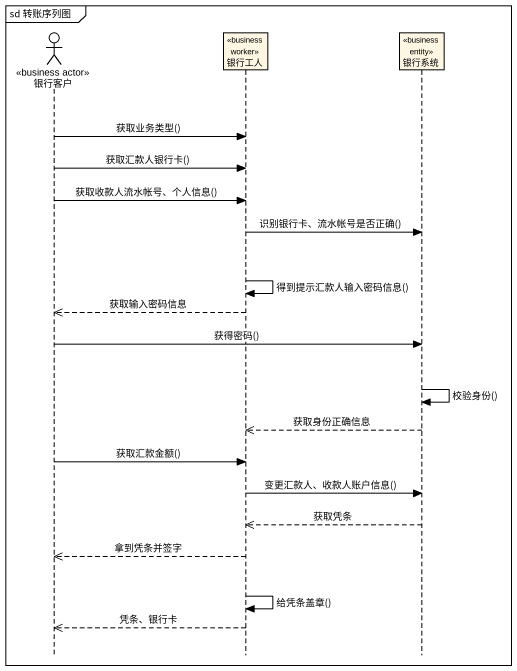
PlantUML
@startuml
mainframe sd 转账序列图
hide footbox
actor 银行客户 <<business actor>>
participant 银行工人 <<business worker>>
participant 银行系统 <<business entity>>

银行客户 -> 银行工人 : 获取业务类型()
银行客户 -> 银行工人 : 获取汇款人银行卡()
银行客户 -> 银行工人 : 获取收款人流水帐号、个人信息()
银行工人 -> 银行系统 : 识别银行卡、流水帐号是否正确()
银行工人 -> 银行工人 : 得到提示汇款人输入密码信息()
银行工人 -->> 银行客户 : 获取输入密码信息
银行客户 -> 银行系统 : 获得密码()
银行系统 -> 银行系统 : 校验身份()
银行系统 -->> 银行工人 : 获取身份正确信息
银行客户 -> 银行工人 : 获取汇款金额()
银行工人 -> 银行系统 : 变更汇款人、收款人账户信息()
银行系统 -->> 银行工人 : 获取凭条
银行工人 -->> 银行客户 : 拿到凭条并签字
银行工人 -> 银行工人 : 给凭条盖章()
银行工人 -->> 银行客户 : 凭条、银行卡
@enduml
